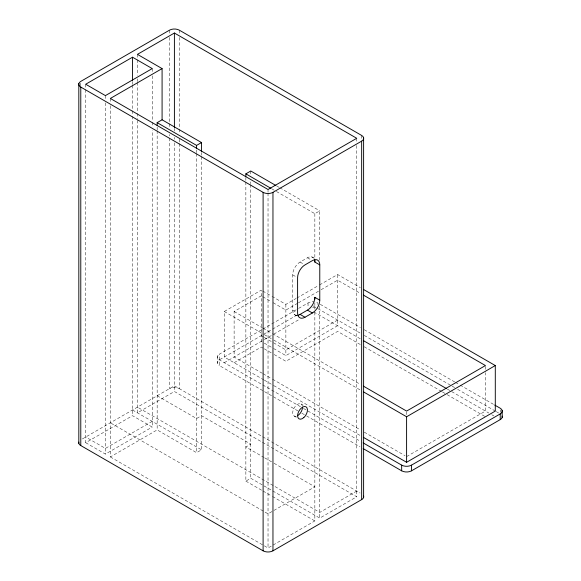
<?xml version="1.0" encoding="UTF-8"?>
<svg xmlns="http://www.w3.org/2000/svg" width="581" height="581" viewBox="0 0 581 581"><rect width="100%" height="100%" fill="white"/><g stroke="black" fill="none" stroke-linecap="round" stroke-linejoin="round"><path stroke-width="0.44" stroke-dasharray="2.9 2.18" d="M276.433 191.505L314.844 213.685L319.775 210.838L319.775 260.687M297.058 315.396A10.451 6.035 -60 0 1 292.671 310.131L292.671 274.849A10.451 6.035 -60 0 1 300.065 262.046L307.451 257.782A10.451 6.035 -60 0 1 313.435 257.848M263.912 379.909L224.266 357.024L224.266 311.503L261.225 290.166L261.225 341.374L263.534 342.71M262.343 373.314L234.121 357.024L234.121 311.503L261.225 295.852M272.01 296.39L285.867 304.386L296.056 298.503M296.84 298.053L318.795 285.38M319.579 284.922L337.605 274.515L360.358 287.653M297.625 303.289L285.867 310.08L272.01 302.076M298.409 302.839L320.363 290.166M321.14 289.708L337.605 280.209L360.293 293.303M297.93 410.927L219.342 365.558L219.342 354.178L297.835 308.86M298.619 308.402L308.039 302.97A6.972 4.023 0 0 1 314.06 301.837M82.349 438.96L174.402 385.813L360.089 493.015M297.051 315.004L219.342 359.864A6.972 4.023 0 0 0 219.342 365.558M85.705 89.677L85.705 442.707L132.519 415.684L152.229 427.064L152.229 130.297M356.734 145.548L356.734 496.762L174.402 391.5L137.443 412.837L137.443 119.701M224.266 362.711L263.578 340.016M264.362 339.565L272.983 334.583M273.767 334.133L299.643 319.194M234.121 362.711L261.225 347.068L263.534 348.397M152.229 421.37L105.415 448.401L85.705 437.021M85.705 442.707L105.415 454.088L152.229 427.064M337.605 320.037L285.867 349.907L273.549 342.797M110.346 105.72L110.346 456.935L157.16 429.911L196.581 452.672L201.505 449.825L201.505 156.151M273.549 348.484L285.867 355.601L337.605 325.723L337.605 274.515M245.857 182.013L245.857 481.119L250.781 478.272L319.775 518.107L356.734 496.762M406.598 456.593L485.44 411.079L485.44 372.697M356.734 491.076L319.775 512.413L137.443 407.15M110.346 456.935L268.03 547.977L314.844 520.946L314.844 312.716M276.658 185.942L279.011 187.3M279.788 187.757L319.775 210.838M271.726 188.789L275.648 191.055M311.801 256.904L316.02 259.344M307.451 257.782L310.973 259.816M300.065 262.046L303.58 264.079M292.671 274.849L296.194 276.883M320.254 304.328L360.336 327.466M364.265 329.739L454.64 381.913M455.424 382.371L459.353 384.637M460.145 385.094L493.937 404.601M312.97 305.809L317.589 308.482M317.894 308.656L360.358 333.174M364.265 335.426L451.495 385.791M452.149 386.162L454.64 387.607M457.639 389.335L495.506 411.203M496.29 411.653L498.651 413.011M313.74 311.946L360.322 338.839M447.283 389.045L488.803 413.018M491.773 414.732L493.886 415.952M360.293 344.511L337.605 331.417L285.867 361.288L273.549 354.178M364.2 346.77L441.64 391.478M442.417 391.928L446.331 394.187M447.116 394.637L484.656 416.316M262.765 291.052L271.24 295.94M292.671 310.131L296.194 312.164M294.08 314.328L298.307 316.768M262.765 296.746L271.24 301.633M234.121 311.503L262.343 327.793M263.128 328.25L271.755 333.225M272.54 333.676L360.343 384.375M224.266 311.503L263.563 334.184M264.348 334.641L272.997 339.631M273.782 340.088L360.227 389.996M261.225 335.687L263.534 337.016M264.304 337.459L272.779 342.354M264.304 343.153L272.779 348.041M264.304 348.84L272.779 353.735M263.128 373.772L271.755 378.747M272.54 379.197L360.343 429.889M364.265 432.155L405.03 455.693M264.348 380.163L273.324 385.341M273.782 385.61L360.343 435.583M301.081 403.955L303.195 405.175M300.5 406.722L219.342 359.864A6.972 4.023 0 0 1 219.342 354.178M303.435 408.414L360.227 441.204M301.859 413.2L305.788 415.466M306.572 415.923L360.017 446.774M294.117 416.025L296.223 417.245M157.16 395.77L196.581 418.531L201.505 415.684L250.781 444.131L245.857 446.978L263.89 457.385M264.675 457.843L273.295 462.817M274.079 463.275L314.844 486.805L268.03 513.836L110.346 422.794M132.519 409.99L201.505 449.825M245.857 481.119L262.321 490.625M263.106 491.076L271.726 496.058M272.511 496.508L314.844 520.946M500.219 409.859L500.219 412.299M485.44 366.451L485.44 371.804M406.598 411.965L406.598 414.645M361.658 135.446L361.658 139.985M356.734 138.293L356.734 141.917M319.775 306.005L319.775 518.107M317.894 304.589L317.894 302.97A6.972 4.023 0 0 0 316.129 302.229M314.844 213.685L314.844 258.465M314.844 302.759L314.844 309.099M308.039 302.97L308.039 307.843M285.867 304.386L285.867 355.601M268.03 189.5L268.03 192.224M268.03 193.132L268.03 547.977M250.781 171.01L250.781 174.634M250.781 181.882L250.781 183.698M250.781 184.605L250.781 478.272M245.857 177.481L245.857 181.105M217.388 356.393L217.388 363.343M201.505 152.527L201.505 155.25M196.581 149.934L196.581 152.65M196.581 153.558L196.581 452.672M179.333 30.176L179.333 33.807M179.333 37.438L179.333 128.19M179.333 129.098L179.333 133.637M179.333 139.084L179.333 142.715M179.333 143.623L179.333 388.653A6.972 4.023 0 0 0 169.478 388.653L169.478 134.545M174.402 128.314L174.402 131.037M174.402 137.392L174.402 139.208M174.402 142.839L174.402 391.5M169.478 30.176L169.478 33.807M169.478 37.438L169.478 122.751M169.478 123.659L169.478 128.19M157.16 127.174L157.16 129.897M157.16 130.798L157.16 429.911M152.229 68.587L152.229 72.218M152.229 75.85L152.229 121.226M152.229 122.133L152.229 126.665M137.443 54.36L137.443 58.899M137.443 59.807L137.443 75.232M137.443 78.863L137.443 81.587M137.443 82.495L137.443 112.445M137.443 113.353L137.443 118.8M132.519 81.71L132.519 84.434M132.519 85.342L132.519 109.845M132.519 110.753L132.519 115.292M132.519 116.193L132.519 415.684M110.346 98.458L110.346 102.089M105.415 95.611L105.415 99.242M105.415 102.873L105.415 454.088M85.705 84.238L85.705 88.77M80.781 83.206L80.781 85.93M312.6 307.487A6.972 4.023 0 0 1 316.129 307.915M296.325 416.221A6.972 4.023 -60 0 1 294.117 407.978A6.972 4.023 -60 0 1 302.36 405.77"/><path stroke-width="0.87" d="M132.519 57.207L85.705 84.238L105.415 95.611L152.229 68.587L132.519 57.207L132.519 80.803M162.084 68.587L110.346 98.458L268.03 189.5L356.734 138.293L174.402 33.023L137.443 54.36L162.084 68.587L162.084 119.795L201.505 142.556L201.505 151.619M157.16 125.365L157.16 122.642L162.084 119.795M157.16 122.642L196.581 145.403L201.505 142.556M245.857 176.573L245.857 173.85L250.781 171.01L275.873 185.492M80.781 87.077L263.106 192.347A6.972 4.023 0 0 0 272.961 192.347L361.658 141.132A6.972 4.023 0 0 0 361.658 135.446L179.333 30.176A6.972 4.023 0 0 0 169.478 30.176L80.781 81.391A6.972 4.023 0 0 0 80.781 87.077L80.781 445.554L263.106 550.824A6.972 4.023 0 0 0 272.961 550.824L361.658 499.609A6.972 4.023 0 0 0 363.612 496.138M300.065 314.401L307.451 310.131A10.451 6.035 -60 0 0 314.844 297.327L319.775 300.174A10.451 6.035 -60 0 1 312.382 312.977L304.989 317.241L300.065 314.401A10.451 6.035 -60 0 1 297.777 315.301M363.372 391.812L406.598 416.766L495.295 365.558L495.295 411.079L406.598 462.287L363.372 437.333M363.161 442.896L401.667 465.134A6.972 4.023 0 0 0 411.522 465.134L500.219 413.919A6.972 4.023 0 0 0 500.219 408.232L494.721 405.059M363.161 448.59L401.667 470.821A6.972 4.023 0 0 0 411.522 470.821L500.219 419.613A6.972 4.023 0 0 0 502.18 416.134M245.857 173.85L270.942 188.338M363.495 289.461L495.295 365.558M314.481 259.62A10.451 6.035 -60 0 1 314.844 262.046L319.775 264.892L319.775 300.174M363.415 295.112L485.44 365.558L406.598 411.079L363.481 386.183M363.415 340.626L446.331 388.5M307.451 310.131L312.382 312.977M502.18 410.447L502.18 417.398M500.219 413.919L500.219 419.613M411.522 465.134L411.522 470.821M406.598 416.766L406.598 462.287M401.667 465.134L401.667 470.821M363.612 137.661L363.612 497.394M361.658 141.132L361.658 499.609M314.844 260.259L314.844 262.046M314.844 297.327L314.844 299.135M272.961 192.347L272.961 550.824M263.106 192.347L263.106 550.824M196.581 145.403L196.581 148.119M174.402 33.023L174.402 127.406M78.82 83.606L78.82 443.339M80.781 445.554A6.972 4.023 0 0 1 78.82 442.083M304.989 317.241A10.451 6.035 -60 0 1 297.595 312.977L297.595 277.696A10.451 6.035 -60 0 1 304.989 264.892L312.382 260.629A10.451 6.035 -60 0 1 319.775 264.892M302.527 407.143A6.972 4.023 -60 0 1 297.595 415.684M303.805 417.594A6.972 4.023 -60 0 0 306.013 406.802A6.972 4.023 -60 0 0 297.77 414.115A6.972 4.023 -60 0 0 303.805 417.594"/></g></svg>
